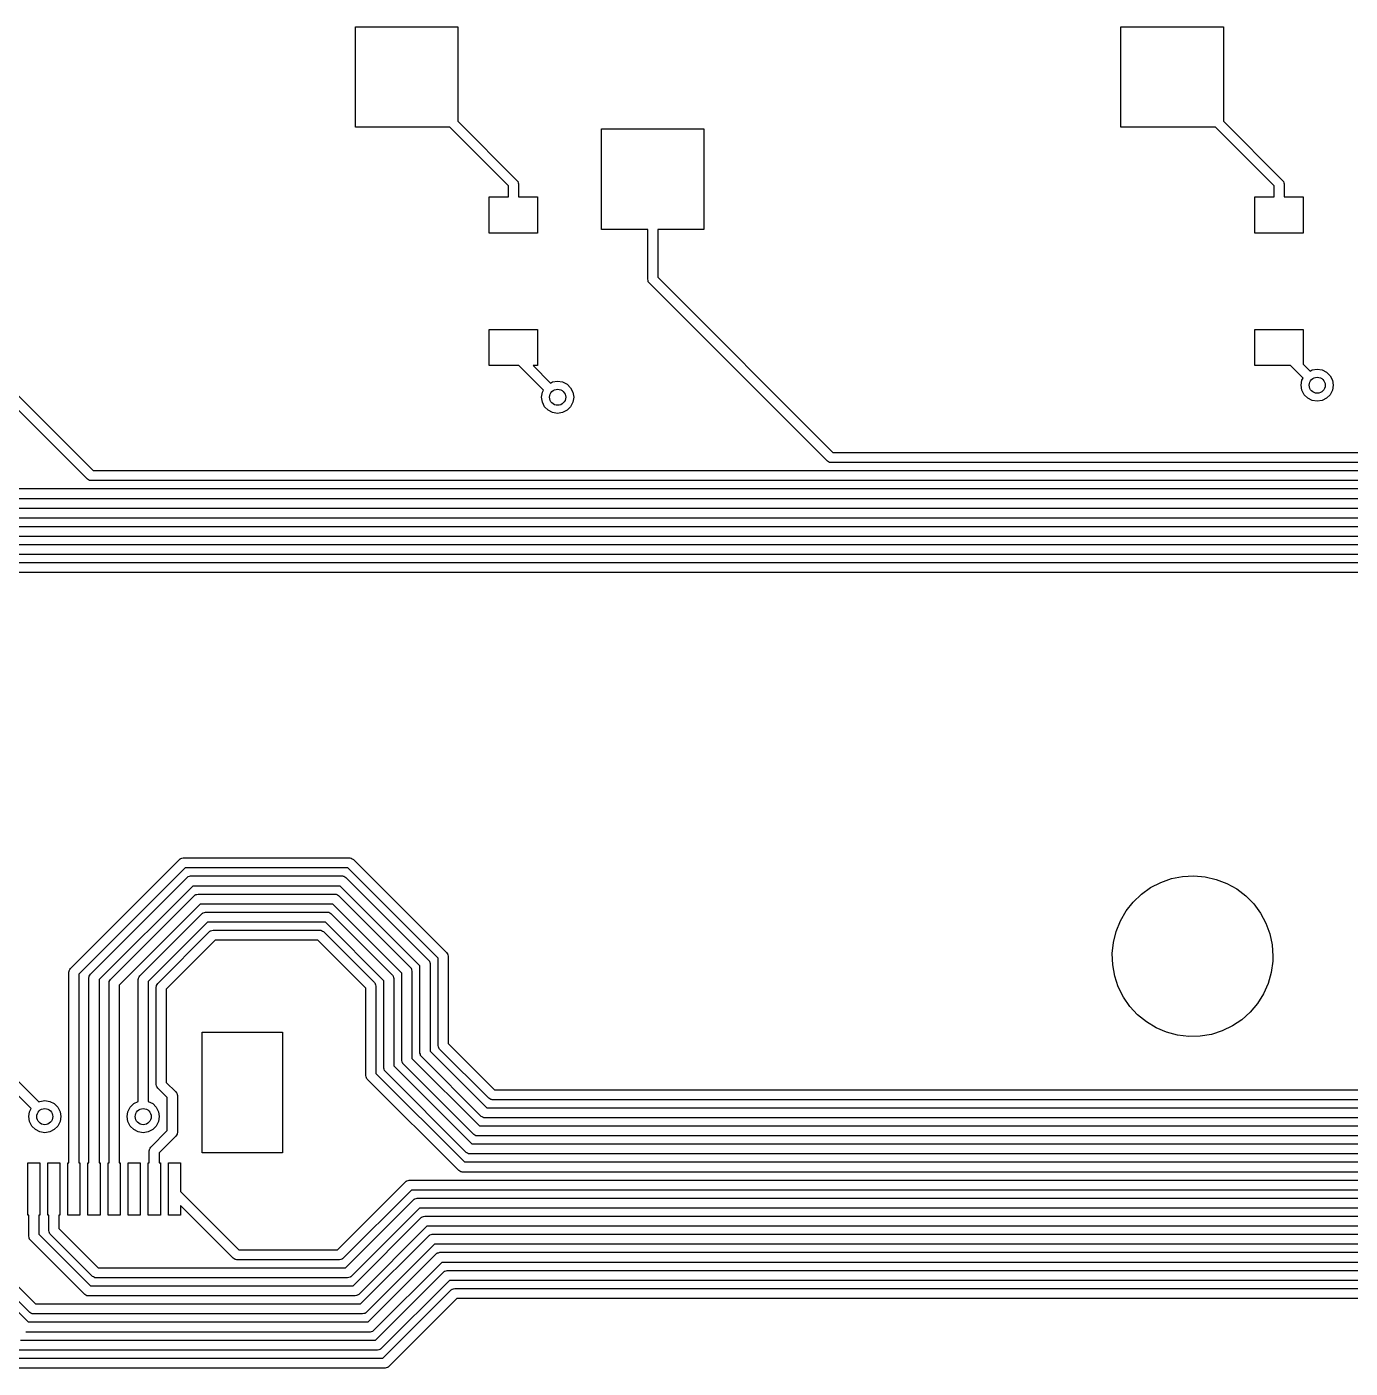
# Model space of a CAD drawing. Extents: x -27 to 355, y -108 to 35.
# Drawn here: x 287.14 to 320.07, y -67.46 to -34.08 of the extents above; entities that cross this region are included whole.
import ezdxf

# ---------------------------------------------------------------- set-up
doc = ezdxf.new("R2010")
doc.units = 0
doc.layers.add('BLACK', color=7, linetype='CONTINUOUS')

msp = doc.modelspace()

# ---------------------------------------------------------------- linework, layer by layer
at = {"layer": 'BLACK', "linetype": 'CONTINUOUS'}
for p, q in [((295.317, -36.5833), (295.317, -34.0833)), ((295.317, -34.0833), (297.867, -34.0833)), ((297.867, -34.0833), (297.867, -36.4315)), ((314.367, -36.5833), (314.367, -34.0833)), ((314.367, -34.0833), (316.917, -34.0833)), ((316.917, -34.0833), (316.917, -36.4315)), ((297.665, -36.5833), (295.317, -36.5833)), ((299.125, -38.0431), (297.665, -36.5833)), ((297.867, -36.4315), (299.338, -37.9029)), ((301.44, -39.1233), (301.44, -36.6233)), ((301.44, -36.6233), (303.99, -36.6233)), ((303.99, -36.6233), (303.99, -39.1233)), ((316.715, -36.5833), (314.367, -36.5833)), ((318.175, -38.0431), (316.715, -36.5833)), ((316.917, -36.4315), (318.388, -37.9029)), ((299.125, -38.3133), (299.125, -38.0431)), ((299.338, -37.9029), (299.352, -37.9207)), ((299.352, -37.9207), (299.355, -37.9238)), ((299.355, -37.9238), (299.356, -37.9265)), ((299.356, -37.9265), (299.36, -37.9317)), ((299.36, -37.9317), (299.366, -37.9618)), ((299.366, -37.9618), (299.375, -37.9913)), ((299.375, -37.9913), (299.375, -38.3133)), ((318.175, -38.3133), (318.175, -38.0431)), ((318.388, -37.9029), (318.402, -37.9207)), ((318.402, -37.9207), (318.405, -37.9238)), ((318.405, -37.9238), (318.406, -37.9265)), ((318.406, -37.9265), (318.41, -37.9317)), ((318.41, -37.9317), (318.416, -37.9618)), ((318.416, -37.9618), (318.425, -37.9913)), ((318.425, -37.9913), (318.425, -38.3133)), ((298.65, -39.2133), (298.65, -38.3133)), ((298.65, -38.3133), (299.125, -38.3133)), ((299.375, -38.3133), (299.85, -38.3133)), ((299.85, -38.3133), (299.85, -39.2133)), ((317.7, -39.2133), (317.7, -38.3133)), ((317.7, -38.3133), (318.175, -38.3133)), ((318.425, -38.3133), (318.9, -38.3133)), ((318.9, -38.3133), (318.9, -39.2133)), ((299.85, -39.2133), (298.65, -39.2133)), ((302.59, -39.1233), (301.44, -39.1233)), ((302.59, -40.3658), (302.59, -39.1233)), ((303.99, -39.1233), (302.84, -39.1233)), ((302.84, -39.1233), (302.84, -40.314)), ((318.9, -39.2133), (317.7, -39.2133)), ((288.651, -45.3379), (283.577, -40.2638)), ((283.79, -40.1236), (288.791, -45.1245)), ((302.599, -40.3953), (302.59, -40.3658)), ((302.84, -40.314), (307.201, -44.675)), ((302.605, -40.4254), (302.599, -40.3953)), ((302.609, -40.4306), (302.605, -40.4254)), ((302.61, -40.4333), (302.609, -40.4306)), ((302.613, -40.4364), (302.61, -40.4333)), ((302.627, -40.4542), (302.613, -40.4364)), ((307.061, -44.8884), (302.627, -40.4542)), ((298.65, -42.5133), (298.65, -41.6133)), ((298.65, -41.6133), (299.85, -41.6133)), ((299.85, -41.6133), (299.85, -42.5133)), ((317.7, -42.5133), (317.7, -41.6133)), ((317.7, -41.6133), (318.9, -41.6133)), ((318.9, -41.6133), (318.9, -42.474)), ((299.386, -42.5133), (298.65, -42.5133)), ((299.997, -43.1242), (299.386, -42.5133)), ((299.85, -42.5133), (299.739, -42.5133)), ((299.739, -42.5133), (300.173, -42.9474)), ((318.586, -42.5133), (317.7, -42.5133)), ((318.897, -42.8242), (318.586, -42.5133)), ((318.9, -42.474), (319.073, -42.6474)), ((319.073, -42.6474), (319.126, -42.6204)), ((319.126, -42.6204), (319.25, -42.6008)), ((319.25, -42.6008), (319.374, -42.6204)), ((319.374, -42.6204), (319.485, -42.6772)), ((319.485, -42.6772), (319.574, -42.7657)), ((300.173, -42.9474), (300.226, -42.9204)), ((300.226, -42.9204), (300.35, -42.9008)), ((300.35, -42.9008), (300.474, -42.9204)), ((300.474, -42.9204), (300.585, -42.9772)), ((300.585, -42.9772), (300.674, -43.0657)), ((318.85, -43.0008), (318.87, -42.8772)), ((318.87, -43.1244), (318.85, -43.0008)), ((318.87, -42.8772), (318.897, -42.8242)), ((319.574, -42.7657), (319.63, -42.8772)), ((319.63, -42.8772), (319.65, -43.0008)), ((319.65, -43.0008), (319.63, -43.1244)), ((299.95, -43.3008), (299.97, -43.1772)), ((299.97, -43.4244), (299.95, -43.3008)), ((299.97, -43.1772), (299.997, -43.1242)), ((300.674, -43.0657), (300.73, -43.1772)), ((300.73, -43.1772), (300.75, -43.3008)), ((300.75, -43.3008), (300.73, -43.4244)), ((318.926, -43.2359), (318.87, -43.1244)), ((319.015, -43.3244), (318.926, -43.2359)), ((319.126, -43.3812), (319.015, -43.3244)), ((319.25, -43.4008), (319.126, -43.3812)), ((319.374, -43.3812), (319.25, -43.4008)), ((319.485, -43.3244), (319.374, -43.3812)), ((319.574, -43.2359), (319.485, -43.3244)), ((319.63, -43.1244), (319.574, -43.2359)), ((300.026, -43.5359), (299.97, -43.4244)), ((300.115, -43.6244), (300.026, -43.5359)), ((300.226, -43.6812), (300.115, -43.6244)), ((300.35, -43.7008), (300.226, -43.6812)), ((300.474, -43.6812), (300.35, -43.7008)), ((300.585, -43.6244), (300.474, -43.6812)), ((300.674, -43.5359), (300.585, -43.6244)), ((300.73, -43.4244), (300.674, -43.5359)), ((307.201, -44.675), (330.478, -44.675)), ((307.088, -44.9032), (307.061, -44.8884)), ((307.114, -44.9199), (307.088, -44.9032)), ((307.12, -44.9208), (307.114, -44.9199)), ((307.123, -44.9221), (307.12, -44.9208)), ((307.127, -44.9218), (307.123, -44.9221)), ((307.149, -44.925), (307.127, -44.9218)), ((330.529, -44.925), (307.149, -44.925)), ((288.678, -45.3527), (288.651, -45.3379)), ((288.704, -45.3694), (288.678, -45.3527)), ((288.71, -45.3703), (288.704, -45.3694)), ((288.712, -45.3717), (288.71, -45.3703)), ((288.717, -45.3713), (288.712, -45.3717)), ((288.739, -45.3745), (288.717, -45.3713)), ((330.716, -45.3745), (288.739, -45.3745)), ((288.791, -45.1245), (330.664, -45.1245)), ((259.8, -45.574), (337.049, -45.574)), ((337.101, -45.824), (259.748, -45.824)), ((342.612, -46.3128), (237.052, -46.3128)), ((237.104, -46.0628), (342.56, -46.0628)), ((216.738, -46.5123), (342.747, -46.5123)), ((197.349, -46.9619), (342.933, -46.9619)), ((342.798, -46.7623), (216.687, -46.7623)), ((342.985, -47.2119), (197.298, -47.2119)), ((343.171, -47.6614), (178.048, -47.6614)), ((178.099, -47.4114), (343.119, -47.4114)), ((288.226, -57.5156), (290.942, -54.7989)), ((291.082, -55.0122), (288.439, -57.6558)), ((290.942, -54.7989), (290.96, -54.7855)), ((290.96, -54.7855), (290.963, -54.7821)), ((290.963, -54.7821), (290.966, -54.7813)), ((290.966, -54.7813), (290.971, -54.7774)), ((290.971, -54.7774), (291.001, -54.7709)), ((291.001, -54.7709), (291.031, -54.7622)), ((291.031, -54.7622), (295.18, -54.7622)), ((295.128, -55.0122), (291.082, -55.0122)), ((297.375, -57.259), (295.128, -55.0122)), ((295.18, -54.7622), (295.202, -54.7654)), ((295.202, -54.7654), (295.207, -54.7651)), ((295.207, -54.7651), (295.209, -54.7665)), ((295.209, -54.7665), (295.216, -54.7674)), ((295.216, -54.7674), (295.241, -54.7841)), ((295.241, -54.7841), (295.268, -54.7989)), ((295.268, -54.7989), (297.588, -57.1188)), ((288.726, -57.6514), (291.129, -55.2484)), ((291.129, -55.2484), (291.146, -55.2351)), ((291.146, -55.2351), (291.149, -55.2316)), ((291.149, -55.2316), (291.152, -55.2308)), ((291.152, -55.2308), (291.157, -55.2269)), ((291.157, -55.2269), (291.187, -55.2204)), ((291.187, -55.2204), (291.217, -55.2118)), ((291.217, -55.2118), (294.994, -55.2118)), ((294.994, -55.2118), (295.016, -55.215)), ((295.016, -55.215), (295.02, -55.2146)), ((295.02, -55.2146), (295.023, -55.216)), ((295.023, -55.216), (295.029, -55.2169)), ((295.029, -55.2169), (295.055, -55.2336)), ((295.055, -55.2336), (295.082, -55.2484)), ((295.082, -55.2484), (297.139, -57.305)), ((315.104, -55.5019), (315.355, -55.3717)), ((315.355, -55.3717), (315.621, -55.2781)), ((315.621, -55.2781), (315.898, -55.223)), ((315.898, -55.223), (316.18, -55.2074)), ((316.18, -55.2074), (316.462, -55.2318)), ((316.462, -55.2318), (316.737, -55.2956)), ((316.737, -55.2956), (317.001, -55.3975)), ((317.001, -55.3975), (317.247, -55.5356)), ((291.269, -55.4618), (288.939, -57.7915)), ((289.226, -57.7871), (291.315, -55.6979)), ((294.942, -55.4618), (291.269, -55.4618)), ((291.315, -55.6979), (291.333, -55.6846)), ((291.333, -55.6846), (291.336, -55.6811)), ((291.336, -55.6811), (291.338, -55.6803)), ((291.338, -55.6803), (291.343, -55.6764)), ((291.343, -55.6764), (291.374, -55.6699)), ((291.374, -55.6699), (291.403, -55.6613)), ((291.403, -55.6613), (294.808, -55.6613)), ((294.808, -55.6613), (294.83, -55.6645)), ((294.83, -55.6645), (294.834, -55.6641)), ((294.834, -55.6641), (294.837, -55.6655)), ((294.837, -55.6655), (294.843, -55.6664)), ((294.843, -55.6664), (294.869, -55.6831)), ((294.869, -55.6831), (294.896, -55.6979)), ((294.896, -55.6979), (296.689, -57.4912)), ((296.925, -57.4452), (294.942, -55.4618)), ((314.67, -55.8612), (314.874, -55.6662)), ((314.874, -55.6662), (315.104, -55.5019)), ((317.247, -55.5356), (317.472, -55.707)), ((317.472, -55.707), (317.67, -55.9083)), ((291.455, -55.9113), (289.439, -57.9272)), ((294.756, -55.9113), (291.455, -55.9113)), ((296.476, -57.6314), (294.756, -55.9113)), ((314.495, -56.083), (314.67, -55.8612)), ((317.67, -55.9083), (317.838, -56.1355)), ((289.95, -57.6983), (291.501, -56.1474)), ((291.641, -56.3608), (290.163, -57.8385)), ((291.501, -56.1474), (291.519, -56.1341)), ((291.519, -56.1341), (291.522, -56.1306)), ((291.522, -56.1306), (291.524, -56.1298)), ((291.524, -56.1298), (291.53, -56.1259)), ((291.53, -56.1259), (291.56, -56.1195)), ((291.56, -56.1195), (291.589, -56.1108)), ((291.589, -56.1108), (294.621, -56.1108)), ((294.57, -56.3608), (291.641, -56.3608)), ((296.026, -57.8176), (294.57, -56.3608)), ((294.621, -56.1108), (294.643, -56.114)), ((294.643, -56.114), (294.648, -56.1137)), ((294.648, -56.1137), (294.651, -56.115)), ((294.651, -56.115), (294.657, -56.1159)), ((294.657, -56.1159), (294.683, -56.1326)), ((294.683, -56.1326), (294.71, -56.1474)), ((294.71, -56.1474), (296.24, -57.6774)), ((314.247, -56.5892), (314.353, -56.3273)), ((314.353, -56.3273), (314.495, -56.083)), ((317.838, -56.1355), (317.972, -56.3842)), ((317.972, -56.3842), (318.07, -56.6492)), ((290.4, -57.8845), (291.687, -56.5969)), ((291.687, -56.5969), (291.705, -56.5836)), ((291.705, -56.5836), (291.708, -56.5801)), ((291.708, -56.5801), (291.711, -56.5793)), ((291.711, -56.5793), (291.716, -56.5755)), ((291.716, -56.5755), (291.746, -56.569)), ((291.746, -56.569), (291.775, -56.5603)), ((291.775, -56.5603), (294.435, -56.5603)), ((294.435, -56.5603), (294.457, -56.5635)), ((294.457, -56.5635), (294.462, -56.5632)), ((294.462, -56.5632), (294.464, -56.5645)), ((294.464, -56.5645), (294.471, -56.5655)), ((294.471, -56.5655), (294.497, -56.5822)), ((294.497, -56.5822), (294.524, -56.5969)), ((294.524, -56.5969), (295.79, -57.8636)), ((314.179, -56.8633), (314.247, -56.5892)), ((318.07, -56.6492), (318.129, -56.9254)), ((291.827, -56.8103), (290.613, -58.0247)), ((294.383, -56.8103), (291.827, -56.8103)), ((295.577, -58.0038), (294.383, -56.8103)), ((314.15, -57.1444), (314.179, -56.8633)), ((318.129, -56.9254), (318.149, -57.2072)), ((297.139, -57.305), (297.152, -57.3229)), ((297.152, -57.3229), (297.156, -57.3259)), ((297.156, -57.3259), (297.156, -57.3286)), ((297.156, -57.3286), (297.16, -57.3338)), ((297.16, -57.3338), (297.167, -57.3639)), ((297.167, -57.3639), (297.175, -57.3934)), ((297.175, -57.3934), (297.175, -59.5666)), ((297.375, -59.4322), (297.375, -57.259)), ((297.588, -57.1188), (297.602, -57.1367)), ((297.602, -57.1367), (297.605, -57.1397)), ((297.605, -57.1397), (297.606, -57.1424)), ((297.606, -57.1424), (297.61, -57.1476)), ((297.61, -57.1476), (297.616, -57.1777)), ((297.616, -57.1777), (297.625, -57.2072)), ((297.625, -57.2072), (297.625, -59.3804)), ((314.161, -57.4267), (314.15, -57.1444)), ((318.145, -57.3328), (318.107, -57.6128)), ((318.149, -57.2072), (318.145, -57.3328)), ((288.189, -57.604), (288.192, -57.582)), ((288.189, -62.3483), (288.189, -57.604)), ((288.192, -57.5774), (288.193, -57.5749)), ((288.192, -57.582), (288.192, -57.5774)), ((288.193, -57.5749), (288.194, -57.5685)), ((288.194, -57.5685), (288.211, -57.5427)), ((288.211, -57.5427), (288.226, -57.5156)), ((288.439, -57.6558), (288.439, -62.3483)), ((288.689, -57.7397), (288.692, -57.7177)), ((288.692, -57.7131), (288.693, -57.7106)), ((288.692, -57.7177), (288.692, -57.7131)), ((288.693, -57.7106), (288.694, -57.7042)), ((288.694, -57.7042), (288.711, -57.6784)), ((288.711, -57.6784), (288.726, -57.6514)), ((289.919, -57.7512), (289.935, -57.7253)), ((289.935, -57.7253), (289.95, -57.6983)), ((296.24, -57.6774), (296.253, -57.6953)), ((296.253, -57.6953), (296.257, -57.6983)), ((296.257, -57.6983), (296.257, -57.701)), ((296.257, -57.701), (296.261, -57.7062)), ((296.261, -57.7062), (296.268, -57.7363)), ((296.268, -57.7363), (296.276, -57.7658)), ((296.476, -59.8046), (296.476, -57.6314)), ((296.689, -57.4912), (296.703, -57.5091)), ((296.703, -57.5091), (296.706, -57.5121)), ((296.706, -57.5121), (296.707, -57.5148)), ((296.707, -57.5148), (296.711, -57.52)), ((296.711, -57.52), (296.717, -57.5501)), ((296.717, -57.5501), (296.726, -57.5796)), ((296.726, -57.5796), (296.726, -59.7528)), ((296.925, -59.6184), (296.925, -57.4452)), ((314.212, -57.7046), (314.161, -57.4267)), ((314.301, -57.9726), (314.212, -57.7046)), ((318.107, -57.6128), (318.031, -57.8847)), ((288.689, -62.3483), (288.689, -57.7397)), ((288.939, -57.7915), (288.939, -62.3483)), ((289.189, -57.8755), (289.192, -57.8534)), ((289.189, -62.3483), (289.189, -57.8755)), ((289.192, -57.8488), (289.193, -57.8464)), ((289.192, -57.8534), (289.192, -57.8488)), ((289.193, -57.8464), (289.194, -57.84)), ((289.194, -57.84), (289.211, -57.8141)), ((289.211, -57.8141), (289.226, -57.7871)), ((289.439, -57.9272), (289.439, -62.3483)), ((289.913, -57.7867), (289.917, -57.7647)), ((289.913, -60.8203), (289.913, -57.7867)), ((289.916, -57.7601), (289.918, -57.7576)), ((289.917, -57.7647), (289.916, -57.7601)), ((289.918, -57.7576), (289.919, -57.7512)), ((290.163, -57.8385), (290.163, -60.8203)), ((290.363, -57.9729), (290.366, -57.9508)), ((290.363, -60.4), (290.363, -57.9729)), ((290.366, -57.9463), (290.367, -57.9438)), ((290.366, -57.9508), (290.366, -57.9463)), ((290.367, -57.9438), (290.368, -57.9374)), ((290.368, -57.9374), (290.385, -57.9115)), ((290.385, -57.9115), (290.4, -57.8845)), ((290.613, -58.0247), (290.613, -60.3482)), ((295.577, -60.177), (295.577, -58.0038)), ((295.79, -57.8636), (295.804, -57.8814)), ((295.804, -57.8814), (295.807, -57.8845)), ((295.807, -57.8845), (295.808, -57.8872)), ((295.808, -57.8872), (295.812, -57.8924)), ((295.812, -57.8924), (295.818, -57.9225)), ((295.818, -57.9225), (295.827, -57.952)), ((295.827, -57.952), (295.827, -60.1252)), ((296.026, -59.9908), (296.026, -57.8176)), ((296.276, -57.7658), (296.276, -59.939)), ((314.428, -58.2253), (314.301, -57.9726)), ((318.031, -57.8847), (317.917, -58.1431)), ((314.588, -58.4577), (314.428, -58.2253)), ((317.767, -58.3828), (317.585, -58.599)), ((317.917, -58.1431), (317.767, -58.3828)), ((314.78, -58.6651), (314.588, -58.4577)), ((314.999, -58.8435), (314.78, -58.6651)), ((317.585, -58.599), (317.375, -58.7875)), ((315.241, -58.9892), (314.999, -58.8435)), ((315.501, -59.0994), (315.241, -58.9892)), ((316.885, -59.0668), (316.616, -59.1519)), ((317.14, -58.9445), (316.885, -59.0668)), ((317.375, -58.7875), (317.14, -58.9445)), ((291.504, -62.0983), (291.504, -59.0983)), ((291.504, -59.0983), (293.504, -59.0983)), ((293.504, -59.0983), (293.504, -62.0983)), ((297.625, -59.3804), (298.775, -60.5303)), ((315.774, -59.1718), (315.501, -59.0994)), ((316.055, -59.205), (315.774, -59.1718)), ((316.337, -59.1983), (316.055, -59.205)), ((316.616, -59.1519), (316.337, -59.1983)), ((296.934, -59.648), (296.925, -59.6184)), ((296.941, -59.6781), (296.934, -59.648)), ((296.944, -59.6832), (296.941, -59.6781)), ((296.945, -59.6859), (296.944, -59.6832)), ((296.949, -59.689), (296.945, -59.6859)), ((296.962, -59.7068), (296.949, -59.689)), ((298.448, -61.1932), (296.962, -59.7068)), ((297.175, -59.5666), (298.589, -60.9798)), ((297.384, -59.4618), (297.375, -59.4322)), ((297.39, -59.4919), (297.384, -59.4618)), ((297.394, -59.497), (297.39, -59.4919)), ((297.395, -59.4997), (297.394, -59.497)), ((297.398, -59.5028), (297.395, -59.4997)), ((297.412, -59.5206), (297.398, -59.5028)), ((298.635, -60.7437), (297.412, -59.5206)), ((296.035, -60.0204), (296.026, -59.9908)), ((296.042, -60.0504), (296.035, -60.0204)), ((296.045, -60.0556), (296.042, -60.0504)), ((296.046, -60.0583), (296.045, -60.0556)), ((296.05, -60.0614), (296.046, -60.0583)), ((296.063, -60.0792), (296.05, -60.0614)), ((296.276, -59.939), (298.216, -61.8788)), ((296.485, -59.8342), (296.476, -59.8046)), ((296.491, -59.8642), (296.485, -59.8342)), ((296.495, -59.8694), (296.491, -59.8642)), ((296.496, -59.8721), (296.495, -59.8694)), ((296.499, -59.8752), (296.496, -59.8721)), ((296.513, -59.893), (296.499, -59.8752)), ((298.262, -61.6427), (296.513, -59.893)), ((296.726, -59.7528), (298.402, -61.4293)), ((286.939, -60.3343), (287.438, -60.8336)), ((290.372, -60.4295), (290.363, -60.4)), ((290.613, -60.3482), (290.851, -60.5866)), ((295.586, -60.2066), (295.577, -60.177)), ((295.592, -60.2366), (295.586, -60.2066)), ((295.596, -60.2418), (295.592, -60.2366)), ((295.597, -60.2445), (295.596, -60.2418)), ((295.6, -60.2476), (295.597, -60.2445)), ((295.614, -60.2654), (295.6, -60.2476)), ((297.89, -62.5417), (295.614, -60.2654)), ((295.827, -60.1252), (298.03, -62.3284)), ((298.076, -62.0922), (296.063, -60.0792)), ((287.249, -60.9979), (286.939, -60.6879)), ((290.378, -60.4596), (290.372, -60.4295)), ((290.382, -60.4648), (290.378, -60.4596)), ((290.383, -60.4675), (290.382, -60.4648)), ((290.386, -60.4706), (290.383, -60.4675)), ((290.4, -60.4884), (290.386, -60.4706)), ((290.638, -60.7268), (290.4, -60.4884)), ((290.638, -61.5485), (290.638, -60.7268)), ((290.851, -60.5866), (290.865, -60.6044)), ((290.865, -60.6044), (290.868, -60.6075)), ((290.868, -60.6075), (290.869, -60.6102)), ((290.869, -60.6102), (290.873, -60.6153)), ((290.873, -60.6153), (290.879, -60.6454)), ((290.879, -60.6454), (290.888, -60.675)), ((290.888, -60.675), (290.888, -61.6003)), ((298.775, -60.5303), (333.8, -60.5303)), ((287.189, -61.2), (287.209, -61.0764)), ((287.209, -61.0764), (287.249, -60.9979)), ((287.438, -60.8336), (287.466, -60.8196)), ((287.466, -60.8196), (287.589, -60.8)), ((287.589, -60.8), (287.713, -60.8196)), ((287.713, -60.8196), (287.825, -60.8764)), ((287.825, -60.8764), (287.913, -60.9649)), ((287.913, -60.9649), (287.97, -61.0764)), ((287.97, -61.0764), (287.989, -61.2)), ((289.638, -61.2), (289.658, -61.0764)), ((289.658, -61.0764), (289.715, -60.9649)), ((289.715, -60.9649), (289.803, -60.8764)), ((289.803, -60.8764), (289.913, -60.8203)), ((290.163, -60.8203), (290.274, -60.8764)), ((290.274, -60.8764), (290.362, -60.9649)), ((290.362, -60.9649), (290.419, -61.0764)), ((290.419, -61.0764), (290.438, -61.2)), ((298.589, -60.9798), (333.986, -60.9798)), ((298.662, -60.7584), (298.635, -60.7437)), ((298.688, -60.7751), (298.662, -60.7584)), ((298.694, -60.7761), (298.688, -60.7751)), ((298.696, -60.7774), (298.694, -60.7761)), ((298.701, -60.7771), (298.696, -60.7774)), ((298.723, -60.7803), (298.701, -60.7771)), ((333.852, -60.7803), (298.723, -60.7803)), ((287.209, -61.3236), (287.189, -61.2)), ((287.266, -61.4351), (287.209, -61.3236)), ((287.97, -61.3236), (287.913, -61.4351)), ((287.989, -61.2), (287.97, -61.3236)), ((289.658, -61.3236), (289.638, -61.2)), ((289.715, -61.4351), (289.658, -61.3236)), ((290.419, -61.3236), (290.362, -61.4351)), ((290.438, -61.2), (290.419, -61.3236)), ((298.476, -61.208), (298.448, -61.1932)), ((298.501, -61.2247), (298.476, -61.208)), ((298.508, -61.2256), (298.501, -61.2247)), ((298.51, -61.2269), (298.508, -61.2256)), ((298.515, -61.2266), (298.51, -61.2269)), ((298.537, -61.2298), (298.515, -61.2266)), ((334.038, -61.2298), (298.537, -61.2298)), ((287.354, -61.5236), (287.266, -61.4351)), ((287.466, -61.5804), (287.354, -61.5236)), ((287.589, -61.6), (287.466, -61.5804)), ((287.713, -61.5804), (287.589, -61.6)), ((287.825, -61.5236), (287.713, -61.5804)), ((287.913, -61.4351), (287.825, -61.5236)), ((289.803, -61.5236), (289.715, -61.4351)), ((289.915, -61.5804), (289.803, -61.5236)), ((290.038, -61.6), (289.915, -61.5804)), ((290.162, -61.5804), (290.038, -61.6)), ((290.274, -61.5236), (290.162, -61.5804)), ((290.226, -61.9609), (290.638, -61.5485)), ((290.362, -61.4351), (290.274, -61.5236)), ((290.851, -61.6887), (290.439, -62.1011)), ((290.866, -61.6616), (290.851, -61.6887)), ((290.883, -61.6358), (290.866, -61.6616)), ((290.884, -61.6294), (290.883, -61.6358)), ((290.885, -61.6269), (290.884, -61.6294)), ((290.888, -61.6003), (290.885, -61.6223)), ((290.885, -61.6223), (290.885, -61.6269)), ((298.289, -61.6575), (298.262, -61.6427)), ((298.315, -61.6742), (298.289, -61.6575)), ((298.322, -61.6751), (298.315, -61.6742)), ((298.324, -61.6765), (298.322, -61.6751)), ((298.329, -61.6761), (298.324, -61.6765)), ((298.351, -61.6793), (298.329, -61.6761)), ((334.224, -61.6793), (298.351, -61.6793)), ((298.402, -61.4293), (334.173, -61.4293)), ((290.189, -62.0493), (290.192, -62.0272)), ((290.189, -62.3483), (290.189, -62.0493)), ((290.192, -62.0226), (290.193, -62.0202)), ((290.192, -62.0272), (290.192, -62.0226)), ((290.193, -62.0202), (290.194, -62.0138)), ((290.194, -62.0138), (290.211, -61.9879)), ((290.211, -61.9879), (290.226, -61.9609)), ((298.216, -61.8788), (334.359, -61.8788)), ((287.164, -63.6483), (287.164, -62.3483)), ((287.164, -62.3483), (287.464, -62.3483)), ((287.464, -62.3483), (287.464, -63.6483)), ((287.664, -63.6483), (287.664, -62.3483)), ((287.664, -62.3483), (287.964, -62.3483)), ((287.964, -62.3483), (287.964, -63.6483)), ((288.164, -63.6483), (288.164, -62.3483)), ((288.164, -62.3483), (288.189, -62.3483)), ((288.439, -62.3483), (288.464, -62.3483)), ((288.464, -62.3483), (288.464, -63.6483)), ((288.664, -63.6483), (288.664, -62.3483)), ((288.664, -62.3483), (288.689, -62.3483)), ((288.939, -62.3483), (288.964, -62.3483)), ((288.964, -62.3483), (288.964, -63.6483)), ((289.164, -63.6483), (289.164, -62.3483)), ((289.164, -62.3483), (289.189, -62.3483)), ((289.439, -62.3483), (289.464, -62.3483)), ((289.464, -62.3483), (289.464, -63.6483)), ((289.664, -63.6483), (289.664, -62.3483)), ((289.664, -62.3483), (289.964, -62.3483)), ((289.964, -62.3483), (289.964, -63.6483)), ((290.164, -63.6483), (290.164, -62.3483)), ((290.164, -62.3483), (290.189, -62.3483)), ((290.439, -62.1011), (290.439, -62.3483)), ((290.439, -62.3483), (290.464, -62.3483)), ((290.464, -62.3483), (290.464, -63.6483)), ((290.664, -63.6483), (290.664, -62.3483)), ((290.664, -62.3483), (290.964, -62.3483)), ((290.964, -62.3483), (290.964, -63.059)), ((293.504, -62.0983), (291.504, -62.0983)), ((298.03, -62.3284), (334.545, -62.3284)), ((298.103, -62.107), (298.076, -62.0922)), ((298.129, -62.1237), (298.103, -62.107)), ((298.135, -62.1246), (298.129, -62.1237)), ((298.138, -62.126), (298.135, -62.1246)), ((298.142, -62.1256), (298.138, -62.126)), ((298.164, -62.1288), (298.142, -62.1256)), ((334.411, -62.1288), (298.164, -62.1288)), ((297.917, -62.5565), (297.89, -62.5417)), ((297.943, -62.5732), (297.917, -62.5565)), ((297.949, -62.5741), (297.943, -62.5732)), ((297.952, -62.5755), (297.949, -62.5741)), ((297.956, -62.5752), (297.952, -62.5755)), ((297.978, -62.5784), (297.956, -62.5752)), ((334.597, -62.5784), (297.978, -62.5784)), ((290.964, -63.059), (292.416, -64.5113)), ((294.873, -64.5113), (296.57, -62.8145)), ((296.71, -63.0279), (295.013, -64.7247)), ((296.57, -62.8145), (296.587, -62.8012)), ((296.587, -62.8012), (296.59, -62.7977)), ((296.59, -62.7977), (296.593, -62.7969)), ((296.593, -62.7969), (296.598, -62.793)), ((296.598, -62.793), (296.628, -62.7865)), ((296.628, -62.7865), (296.658, -62.7779)), ((296.658, -62.7779), (334.731, -62.7779)), ((334.783, -63.0279), (296.71, -63.0279)), ((292.276, -64.7247), (290.964, -63.4126)), ((290.964, -63.4126), (290.964, -63.6483)), ((295.073, -64.9608), (296.77, -63.264)), ((296.77, -63.264), (296.788, -63.2507)), ((296.788, -63.2507), (296.791, -63.2472)), ((296.791, -63.2472), (296.794, -63.2464)), ((296.794, -63.2464), (296.799, -63.2425)), ((296.799, -63.2425), (296.829, -63.2361)), ((296.829, -63.2361), (296.858, -63.2274)), ((296.858, -63.2274), (334.917, -63.2274)), ((287.189, -63.6483), (287.164, -63.6483)), ((287.189, -64.1747), (287.189, -63.6483)), ((287.464, -63.6483), (287.439, -63.6483)), ((287.439, -63.6483), (287.439, -64.1229)), ((287.689, -63.6483), (287.664, -63.6483)), ((287.689, -64.0348), (287.689, -63.6483)), ((287.964, -63.6483), (287.939, -63.6483)), ((287.939, -63.6483), (287.939, -63.983)), ((288.464, -63.6483), (288.164, -63.6483)), ((288.964, -63.6483), (288.664, -63.6483)), ((289.464, -63.6483), (289.164, -63.6483)), ((289.964, -63.6483), (289.664, -63.6483)), ((290.464, -63.6483), (290.164, -63.6483)), ((290.964, -63.6483), (290.664, -63.6483)), ((296.91, -63.4774), (295.213, -65.1742)), ((295.259, -65.4103), (296.956, -63.7135)), ((334.969, -63.4774), (296.91, -63.4774)), ((296.956, -63.7135), (296.974, -63.7002)), ((296.974, -63.7002), (296.977, -63.6967)), ((296.977, -63.6967), (296.98, -63.6959)), ((296.98, -63.6959), (296.985, -63.6921)), ((296.985, -63.6921), (297.015, -63.6856)), ((297.015, -63.6856), (297.045, -63.6769)), ((297.045, -63.6769), (336.146, -63.6769)), ((287.698, -64.0644), (287.689, -64.0348)), ((287.704, -64.0945), (287.698, -64.0644)), ((287.939, -63.983), (288.917, -64.9608)), ((297.096, -63.9269), (295.4, -65.6237)), ((336.198, -63.9269), (297.096, -63.9269)), ((287.198, -64.2042), (287.189, -64.1747)), ((287.204, -64.2343), (287.198, -64.2042)), ((287.208, -64.2395), (287.204, -64.2343)), ((287.209, -64.2422), (287.208, -64.2395)), ((287.212, -64.2453), (287.209, -64.2422)), ((287.226, -64.2631), (287.212, -64.2453)), ((288.586, -65.6237), (287.226, -64.2631)), ((287.439, -64.1229), (288.726, -65.4103)), ((287.708, -64.0996), (287.704, -64.0945)), ((287.709, -64.1024), (287.708, -64.0996)), ((287.712, -64.1054), (287.709, -64.1024)), ((287.726, -64.1232), (287.712, -64.1054)), ((288.776, -65.1742), (287.726, -64.1232)), ((295.446, -65.8598), (297.142, -64.1631)), ((297.283, -64.3764), (295.586, -66.0732)), ((297.142, -64.1631), (297.16, -64.1497)), ((297.16, -64.1497), (297.163, -64.1463)), ((297.163, -64.1463), (297.166, -64.1455)), ((297.166, -64.1455), (297.171, -64.1416)), ((297.171, -64.1416), (297.201, -64.1351)), ((297.201, -64.1351), (297.231, -64.1264)), ((297.231, -64.1264), (336.274, -64.1264)), ((336.222, -64.3764), (297.283, -64.3764)), ((292.303, -64.7394), (292.276, -64.7247)), ((292.329, -64.7561), (292.303, -64.7394)), ((292.416, -64.5113), (294.873, -64.5113)), ((294.984, -64.7461), (294.954, -64.7526)), ((294.989, -64.7423), (294.984, -64.7461)), ((294.992, -64.7415), (294.989, -64.7423)), ((294.995, -64.738), (294.992, -64.7415)), ((295.013, -64.7247), (294.995, -64.738)), ((295.632, -66.3094), (297.329, -64.6126)), ((297.329, -64.6126), (297.346, -64.5993)), ((297.346, -64.5993), (297.349, -64.5958)), ((297.349, -64.5958), (297.352, -64.595)), ((297.352, -64.595), (297.357, -64.5911)), ((297.357, -64.5911), (297.387, -64.5846)), ((297.387, -64.5846), (297.417, -64.576)), ((297.417, -64.576), (336.088, -64.576)), ((285.939, -65.0765), (287.172, -66.3094)), ((287.218, -66.0732), (286.226, -65.0809)), ((286.439, -64.9408), (287.358, -65.8598)), ((288.917, -64.9608), (295.073, -64.9608)), ((292.335, -64.7571), (292.329, -64.7561)), ((292.338, -64.7584), (292.335, -64.7571)), ((292.342, -64.7581), (292.338, -64.7584)), ((292.364, -64.7613), (292.342, -64.7581)), ((294.925, -64.7613), (292.364, -64.7613)), ((294.954, -64.7526), (294.925, -64.7613)), ((297.469, -64.826), (295.772, -66.5227)), ((295.818, -66.7589), (297.515, -65.0621)), ((336.036, -64.826), (297.469, -64.826)), ((297.515, -65.0621), (297.533, -65.0488)), ((297.533, -65.0488), (297.536, -65.0453)), ((297.536, -65.0453), (297.538, -65.0445)), ((297.538, -65.0445), (297.544, -65.0406)), ((297.544, -65.0406), (297.574, -65.0341)), ((297.574, -65.0341), (297.603, -65.0255)), ((297.603, -65.0255), (335.902, -65.0255)), ((288.726, -65.4103), (295.259, -65.4103)), ((288.804, -65.189), (288.776, -65.1742)), ((288.829, -65.2057), (288.804, -65.189)), ((288.836, -65.2066), (288.829, -65.2057)), ((288.838, -65.2079), (288.836, -65.2066)), ((288.843, -65.2076), (288.838, -65.2079)), ((288.865, -65.2108), (288.843, -65.2076)), ((295.125, -65.2108), (288.865, -65.2108)), ((295.155, -65.2021), (295.125, -65.2108)), ((295.185, -65.1957), (295.155, -65.2021)), ((295.19, -65.1918), (295.185, -65.1957)), ((295.193, -65.191), (295.19, -65.1918)), ((295.196, -65.1875), (295.193, -65.191)), ((295.213, -65.1742), (295.196, -65.1875)), ((297.655, -65.2755), (295.958, -66.9723)), ((335.85, -65.2755), (297.655, -65.2755)), ((288.613, -65.6385), (288.586, -65.6237)), ((288.639, -65.6552), (288.613, -65.6385)), ((288.645, -65.6561), (288.639, -65.6552)), ((288.648, -65.6575), (288.645, -65.6561)), ((288.652, -65.6571), (288.648, -65.6575)), ((288.675, -65.6603), (288.652, -65.6571)), ((295.311, -65.6603), (288.675, -65.6603)), ((295.341, -65.6517), (295.311, -65.6603)), ((295.371, -65.6452), (295.341, -65.6517)), ((295.376, -65.6413), (295.371, -65.6452)), ((295.379, -65.6405), (295.376, -65.6413)), ((295.382, -65.637), (295.379, -65.6405)), ((295.4, -65.6237), (295.382, -65.637)), ((296.004, -67.2084), (297.701, -65.5116)), ((297.841, -65.725), (296.144, -67.4218)), ((297.701, -65.5116), (297.719, -65.4983)), ((297.719, -65.4983), (297.722, -65.4948)), ((297.722, -65.4948), (297.725, -65.494)), ((297.725, -65.494), (297.73, -65.4901)), ((297.73, -65.4901), (297.76, -65.4837)), ((297.76, -65.4837), (297.789, -65.475)), ((297.789, -65.475), (335.716, -65.475)), ((335.664, -65.725), (297.841, -65.725)), ((287.245, -66.088), (287.218, -66.0732)), ((287.358, -65.8598), (295.446, -65.8598)), ((295.586, -66.0732), (295.568, -66.0865)), ((287.172, -66.3094), (295.632, -66.3094)), ((287.271, -66.1047), (287.245, -66.088)), ((287.277, -66.1056), (287.271, -66.1047)), ((287.28, -66.107), (287.277, -66.1056)), ((287.284, -66.1066), (287.28, -66.107)), ((287.306, -66.1098), (287.284, -66.1066)), ((295.497, -66.1098), (287.306, -66.1098)), ((295.527, -66.1012), (295.497, -66.1098)), ((295.557, -66.0947), (295.527, -66.1012)), ((295.562, -66.0908), (295.557, -66.0947)), ((295.565, -66.09), (295.562, -66.0908)), ((295.568, -66.0865), (295.565, -66.09)), ((295.684, -66.5594), (287.12, -66.5594)), ((295.713, -66.5507), (295.684, -66.5594)), ((295.743, -66.5442), (295.713, -66.5507)), ((295.748, -66.5403), (295.743, -66.5442)), ((295.751, -66.5395), (295.748, -66.5403)), ((295.754, -66.5361), (295.751, -66.5395)), ((295.772, -66.5227), (295.754, -66.5361)), ((295.87, -67.0089), (286.934, -67.0089)), ((286.986, -66.7589), (295.818, -66.7589)), ((295.899, -67.0002), (295.87, -67.0089)), ((295.929, -66.9937), (295.899, -67.0002)), ((295.935, -66.9899), (295.929, -66.9937)), ((295.937, -66.9891), (295.935, -66.9899)), ((295.94, -66.9856), (295.937, -66.9891)), ((295.958, -66.9723), (295.94, -66.9856)), ((286.799, -67.2084), (296.004, -67.2084)), ((296.056, -67.4584), (286.748, -67.4584)), ((296.086, -67.4497), (296.056, -67.4584)), ((296.116, -67.4433), (296.086, -67.4497)), ((296.121, -67.4394), (296.116, -67.4433)), ((296.124, -67.4386), (296.121, -67.4394)), ((296.127, -67.4351), (296.124, -67.4386)), ((296.144, -67.4218), (296.127, -67.4351))]:
    msp.add_line(p, q, dxfattribs=at)
at = {"layer": 'BLACK'}
for centre in [(319.25, -43.0008), (300.35, -43.3008), (287.589, -61.2), (290.038, -61.2)]:
    msp.add_circle(centre, 0.2, dxfattribs=at)

doc.saveas('drawing.dxf')
